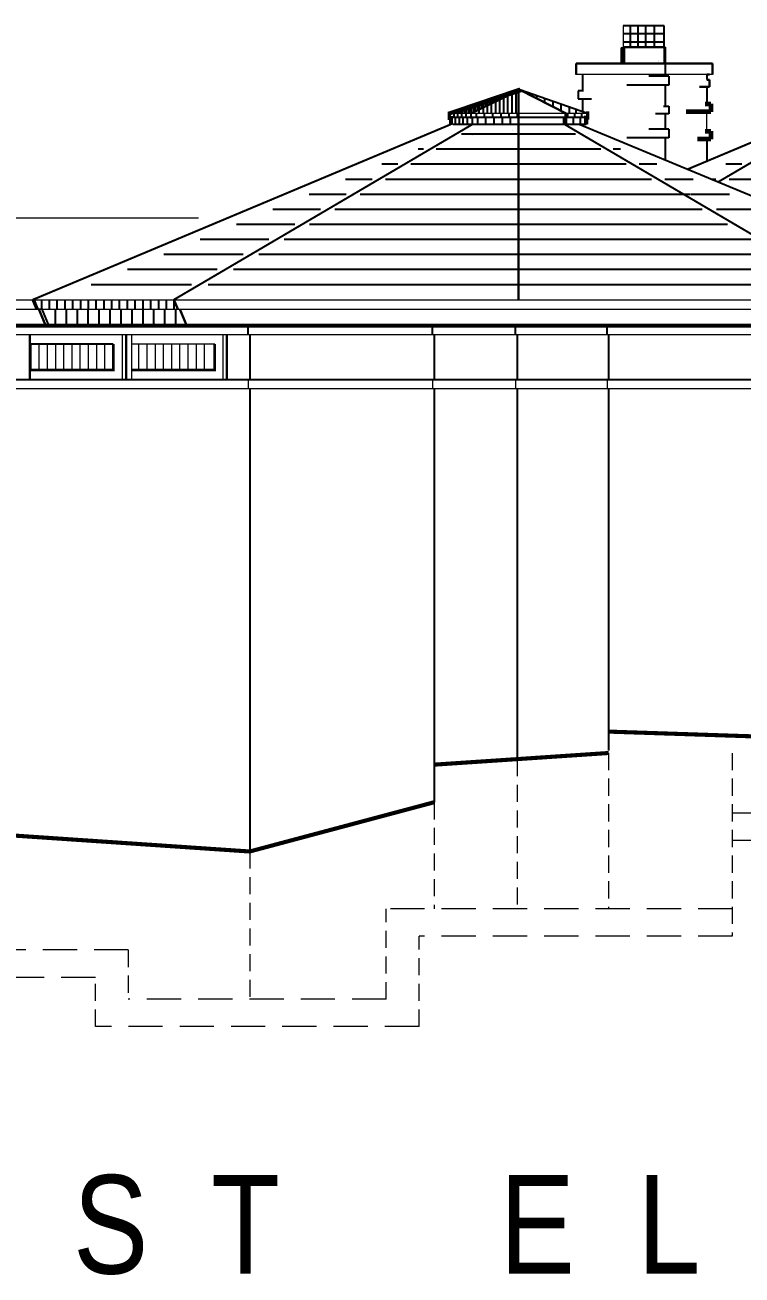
# Model space of a CAD drawing. Header units: inches. Extents: x -10188 to 9179, y -281 to 6710.
# Drawn here: x 4113.9 to 4376, y -281.2 to 175.7 of the extents above; entities that cross this region are included whole.
import ezdxf

# ---------------------------------------------------------------- set-up
doc = ezdxf.new("R2010")
doc.units = ezdxf.units.IN
doc.header["$MEASUREMENT"] = 0
doc.linetypes.add('HIDDEN', pattern=[0.375, 0.25, -0.125])
doc.layers.add('FOOTING', color=7, linetype='HIDDEN', lineweight=5)
for name, color, linetype in [('LLTEXT', 7, 'Continuous'), ('NORTH_ELEVATION', 7, 'Continuous'), ('SOUTH_ELEVATION', 7, 'Continuous'), ('SOUTH_ELEVATION_TEXT', 7, 'Continuous')]:
    doc.layers.add(name, color=color, linetype=linetype)
doc.styles.add('ARCHENT', font='technical.ttf', dxfattribs={"height": 6})

msp = doc.modelspace()

# ---------------------------------------------------------------- linework, layer by layer
at = {"layer": 'FOOTING', "ltscale": 25}
for p, q in [((4327.26, -90.38), (4327.26, -147.38)), ((4372.47, -90.38), (4372.47, -157.38)), ((4293.77, -92.62), (4293.77, -147.38)), ((4263.47, -108.38), (4263.47, -147.38)), ((4196.04, -126.38), (4196.04, -180.38)), ((4245.97, -180.38), (4245.97, -147.38)), ((4257.97, -190.38), (4257.97, -157.38)), ((4151.67, -162.38), (4151.67, -180.38)), ((4139.67, -190.38), (4139.67, -172.38))]:
    msp.add_line(p, q, dxfattribs=at)
at = {"layer": 'FOOTING', "lineweight": 5, "ltscale": 50}
for p, q in [((4721.51, -112.38), (4372.47, -112.38)), ((4721.51, -122.38), (4372.47, -122.38)), ((4372.47, -147.38), (4245.97, -147.38)), ((4372.47, -157.38), (4257.97, -157.38)), ((4151.67, -162.38), (3950.79, -162.38)), ((4139.67, -172.38), (3938.79, -172.38)), ((4245.97, -180.38), (4151.67, -180.38)), ((4257.97, -190.38), (4139.67, -190.38))]:
    msp.add_line(p, q, dxfattribs=at)
at = {"layer": 'NORTH_ELEVATION', "color": 27, "linetype": 'Continuous', "lineweight": 20, "ltscale": 0.5}
for p, q in [((4345.65, 162.64, 8.93), (4345.65, 162.64, 8.93)), ((4362.71, 155.24), (4362.71, 155.24)), ((4362.88, 152.88), (4362.88, 152.88))]:
    msp.add_line(p, q, dxfattribs=at)
at = {"layer": 'NORTH_ELEVATION', "color": 27, "linetype": 'Continuous', "ltscale": 0.5}
for p, q in [((4347.86, 162.55), (4347.86, 157.04)), ((4317.68, 157.41), (4317.68, 154.42)), ((4317.68, 156.5), (4317.68, 151.64)), ((4347.86, 153.78), (4347.86, 146.06)), ((4317.68, 148.79), (4317.68, 143.93)), ((4347.86, 143.22), (4347.86, 137.7)), ((4347.86, 143.21), (4347.86, 137.7)), ((4347.86, 134.45), (4347.86, 126.28))]:
    msp.add_line(p, q, dxfattribs=at)
at = {"layer": 'NORTH_ELEVATION', "color": 5, "linetype": 'Continuous', "lineweight": 30, "ltscale": 0.5}
for q in [(4276.92, 143.38), (4311.69, 143.38)]:
    msp.add_line((4294.84, 152.08), q, dxfattribs=at)
at = {"layer": 'NORTH_ELEVATION', "color": 5, "linetype": 'Continuous', "ltscale": 0.5}
msp.add_line((4319.51, 143.38), (4294.84, 152.08), dxfattribs=at)
at = {"layer": 'NORTH_ELEVATION', "color": 251, "linetype": 'Continuous', "lineweight": 20, "ltscale": 0.5}
msp.add_line((4319.51, 143.38), (4269.03, 143.38), dxfattribs=at)
at = {"layer": 'NORTH_ELEVATION', "color": 7, "linetype": 'Continuous', "ltscale": 0.5}
for p, q in [((4269.61, 141.75), (4269.61, 139.25)), ((4318.82, 141.88), (4270.3, 141.88)), ((4269.11, 139.25), (4269.11, 139.25)), ((4146.16, 59.08, 44.94), (4115.67, 59.08, 44.94)), ((4387.63, 46.08), (3880.08, 46.08))]:
    msp.add_line(p, q, dxfattribs=at)
at = {"layer": 'NORTH_ELEVATION', "color": 251, "linetype": 'Continuous', "ltscale": 0.5}
for p, q in [((4270.64, 143.34), (4270.64, 141.84)), ((4271.14, 141.84), (4271.14, 139.34)), ((4272.06, 143.38), (4272.06, 141.88)), ((4272.56, 141.88), (4272.56, 139.38)), ((4273.48, 143.42), (4273.48, 141.92)), ((4273.98, 141.92), (4273.98, 139.42)), ((4275.06, 143.38), (4275.06, 141.88)), ((4275.56, 141.88), (4275.56, 139.38)), ((4278.8, 143.38), (4278.8, 141.88)), ((4279.3, 141.88), (4279.3, 139.38)), ((4281.8, 143.38), (4281.8, 141.88)), ((4282.3, 141.88), (4282.3, 139.38)), ((4284.8, 143.38), (4284.8, 141.88)), ((4285.3, 141.88), (4285.3, 139.38)), ((4287.8, 143.38), (4287.8, 141.88)), ((4288.3, 141.88), (4288.3, 139.38)), ((4290.8, 143.38), (4290.8, 141.88)), ((4291.3, 141.88), (4291.3, 139.38)), ((4293.8, 143.38), (4293.8, 141.88)), ((4294.3, 141.88), (4294.3, 139.38)), ((4294.3, 141.88), (4294.3, 139.38)), ((4310.81, 141.88), (4310.81, 139.38)), ((4311.19, 141.88), (4311.19, 139.38)), ((4311.31, 143.38), (4311.31, 141.88)), ((4311.69, 143.38), (4311.69, 141.88)), ((4311.71, 141.88), (4311.71, 139.38)), ((4311.71, 141.88), (4311.71, 139.38)), ((4312.21, 143.38), (4312.21, 141.88)), ((4312.21, 143.38), (4312.21, 141.88)), ((4314.27, 141.88), (4314.27, 139.38)), ((4314.77, 143.38), (4314.77, 141.88)), ((4316.83, 141.88), (4316.83, 139.38)), ((4317.33, 143.38), (4317.33, 141.88)), ((4319.06, 141.88), (4319.06, 139.38)), ((4319.01, 139.38), (4270.3, 139.38))]:
    msp.add_line(p, q, dxfattribs=at)
at = {"layer": 'NORTH_ELEVATION', "color": 93, "linetype": 'Continuous', "lineweight": 20, "ltscale": 0.5}
for p, q in [((4291.98, 137.25), (4291.98, 137.25)), ((4277.52, 135.19), (4277.52, 135.19)), ((4319.94, 136.17), (4319.94, 136.17))]:
    msp.add_line(p, q, dxfattribs=at)
at = {"layer": 'NORTH_ELEVATION', "color": 93, "linetype": 'Continuous', "ltscale": 0.5}
for p, q in [((4471.24, 75.18), (4316.46, 139.29)), ((4315.17, 135.79), (4273.43, 135.79)), ((4315.17, 135.79), (4273.43, 135.79)), ((4259.63, 130.29), (4257.64, 130.29)), ((4324.42, 130.29), (4264.18, 130.29)), ((4331.61, 130.29), (4328.97, 130.29)), ((4250.2, 124.79), (4244.36, 124.79)), ((4333.68, 124.79), (4254.93, 124.79)), ((4344.89, 124.79), (4338.4, 124.79)), ((4375.9, 124.79), (4370.06, 124.79)), ((4240.77, 119.29), (4231.09, 119.29)), ((4342.93, 119.29), (4245.67, 119.29)), ((4358.16, 119.29), (4347.83, 119.29)), ((4366.47, 119.29), (4364.74, 119.29)), ((4468.63, 119.29), (4371.37, 119.29)), ((4231.34, 113.79), (4217.81, 113.79)), ((4352.18, 113.79), (4236.42, 113.79)), ((4357.04, 113.79), (4343.51, 113.79)), ((4371.44, 113.79), (4357.26, 113.79)), ((4221.91, 108.29), (4204.53, 108.29)), ((4361.44, 108.29), (4227.17, 108.29)), ((4347.61, 108.29), (4330.22, 108.29)), ((4384.72, 108.29), (4366.69, 108.29)), ((4212.49, 102.79), (4191.25, 102.79)), ((4370.69, 102.79), (4217.91, 102.79)), ((4338.18, 102.79), (4316.95, 102.79)), ((4203.06, 97.29), (4177.98, 97.29)), ((4379.95, 97.29), (4208.66, 97.29)), ((4193.63, 91.79), (4164.69, 91.79)), ((4389.2, 91.79), (4199.4, 91.79)), ((4184.2, 86.29), (4151.41, 86.29)), ((4398.45, 86.29), (4190.15, 86.29)), ((4174.77, 80.79), (4138.15, 80.79)), ((4407.71, 80.79), (4180.9, 80.79)), ((4119.9, 75.29), (4119.9, 71.79)), ((4122.73, 75.29), (4122.73, 71.79)), ((4125.56, 75.29), (4125.56, 71.79)), ((4128.43, 75.29), (4128.43, 71.79)), ((4131.26, 75.29), (4131.26, 71.79)), ((4134.14, 75.29), (4134.14, 71.79)), ((4136.97, 75.29), (4136.97, 71.79)), ((4139.84, 75.29), (4139.84, 71.79)), ((4142.67, 75.29), (4142.67, 71.79)), ((4145.54, 75.29), (4145.54, 71.79)), ((4148.37, 75.29), (4148.37, 71.79)), ((4151.25, 75.29), (4151.25, 71.79)), ((4154.08, 75.29), (4154.08, 71.79)), ((4156.95, 75.29), (4156.95, 71.79)), ((4159.78, 75.29), (4159.78, 71.79)), ((4162.65, 75.29), (4162.65, 71.79)), ((4165.48, 75.29), (4165.48, 71.79)), ((4168.31, 75.29), (4168.31, 71.79))]:
    msp.add_line(p, q, dxfattribs=at)
at = {"layer": 'NORTH_ELEVATION', "color": 83, "linetype": 'Continuous', "lineweight": 20, "ltscale": 0.5}
msp.add_line((4362.64, 119.25), (4362.64, 119.25), dxfattribs=at)
at = {"layer": 'NORTH_ELEVATION', "color": 7, "linetype": 'Continuous', "lineweight": 5, "ltscale": 50}
msp.add_line((4177.34, 105.12), (4030.22, 105.12), dxfattribs=at)
at = {"layer": 'NORTH_ELEVATION', "color": 49, "linetype": 'Continuous', "ltscale": 0.5}
for p, q in [((4195.35, 66.08), (4195.35, 62.58)), ((4262.78, 66.08), (4262.78, 62.58)), ((4293.08, 66.08), (4293.08, 62.58)), ((4326.57, 66.08), (4326.57, 62.58))]:
    msp.add_line(p, q, dxfattribs=at)
at = {"layer": 'NORTH_ELEVATION', "color": 7, "linetype": 'Continuous', "lineweight": 20, "ltscale": 0.5}
for p, q in [((4183.27, 59.08), (4152.86, 59.08)), ((4195.46, 46.08), (4195.46, 42.83, -0.67)), ((4262.9, 46.08), (4262.9, 42.83, -0.67)), ((4293.2, 46.08), (4293.2, 42.83, -0.67)), ((4326.69, 46.08), (4326.69, 42.83))]:
    msp.add_line(p, q, dxfattribs=at)
at = {"layer": 'NORTH_ELEVATION', "color": 47, "linetype": 'Continuous', "ltscale": 0.5}
msp.add_line((4175.85, 49.57, 44.21), (4183.44, 49.57, 44.45), dxfattribs=at)
at = {"layer": 'NORTH_ELEVATION', "color": 5, "linetype": 'Continuous', "ltscale": 0.5}
for points, const_width in [([(4294.98, 152.17), (4269.03, 143.38)], 1.5), ([(4294.84, 152.08), (4319.51, 143.38)], 0.5)]:
    msp.add_lwpolyline(points, dxfattribs=dict(at, const_width=const_width))
at = {"layer": 'NORTH_ELEVATION', "color": 251, "linetype": 'Continuous', "ltscale": 0.5}
for points, const_width in [([(4269.61, 143.25), (4269.11, 143.25), (4269.11, 141.75), (4269.61, 141.75), (4269.61, 139.25)], 1.5), ([(4318.82, 141.88), (4270.3, 141.88)], 0.5), ([(4319.01, 143.38), (4319.51, 143.38), (4319.51, 141.88), (4319.01, 141.88), (4319.06, 139.38)], 1.5)]:
    msp.add_lwpolyline(points, dxfattribs=dict(at, const_width=const_width))
at = {"layer": 'NORTH_ELEVATION', "color": 27, "linetype": 'Continuous', "ltscale": 0.5, "const_width": 0.5}
msp.add_lwpolyline([(4363.13, 144.03), (4363.13, 136.88)], dxfattribs=at)
at = {"layer": 'NORTH_ELEVATION', "color": 93, "linetype": 'Continuous', "ltscale": 0.5}
for points, const_width in [([(4269.51, 139.38), (4116.74, 75.29)], 0.75), ([(4277.42, 139.38), (4168.31, 75.29)], 0.75), ([(4311.19, 139.38), (4420.29, 75.29)], 0.75), ([(4395.2, 139.38), (4355.97, 122.92)], 0.75), ([(4403.12, 139.38), (4367.19, 118.28)], 0.75), ([(4776.01, 75.18), (3827.94, 75.18)], 0.5), ([(4774.57, 71.8), (3829.31, 71.8)], 0.5), ([(4118.43, 71.91), (4120.45, 71.91)], 0.5)]:
    msp.add_lwpolyline(points, dxfattribs=dict(at, const_width=const_width))
at = {"layer": 'NORTH_ELEVATION', "color": 7, "linetype": 'Continuous', "ltscale": 0.5, "const_width": 0.5}
msp.add_lwpolyline([(3880.66, 62.58), (4591.99, 62.58)], dxfattribs=at)
at = {"layer": 'NORTH_ELEVATION', "color": 7, "linetype": 'Continuous', "ltscale": 0.5}
for points, const_width, elevation in [([(4115.67, 49.57), (4146.16, 49.57), (4146.16, 59.08)], 1, 89.89), ([(4152.86, 49.57), (4183.27, 49.57), (4183.27, 59.08)], 1, 45), ([(3880.08, 42.83), (4387.63, 42.83)], 0.5, -0.67)]:
    msp.add_lwpolyline(points, dxfattribs=dict(at, const_width=const_width, elevation=elevation))
at = {"layer": 'NORTH_ELEVATION', "color": 37, "linetype": 'Continuous', "ltscale": 0.5, "const_width": 0.5}
msp.add_lwpolyline([(4152.86, 46.08), (4152.86, 62.58)], dxfattribs=at)
at = {"layer": 'SOUTH_ELEVATION', "color": 27, "linetype": 'Continuous', "ltscale": 0.5}
for p, q in [((4347.86, 167.64), (4332.58, 167.64)), ((4347.86, 167.64), (4347.86, 161.64)), ((4349.3, 157.04), (4341.98, 157.04)), ((4349.3, 157.04), (4349.3, 153.78)), ((4316.06, 151.64), (4316.06, 148.79)), ((4318.1, 151.64), (4316.06, 151.64)), ((4349.3, 153.78), (4333.92, 153.78)), ((4316.06, 148.79), (4320.94, 148.79)), ((4349.3, 143.21), (4344.42, 143.21)), ((4347.27, 146.06), (4349.3, 146.06)), ((4349.3, 146.06), (4349.3, 143.21)), ((4349.3, 137.7), (4341.98, 137.7)), ((4349.3, 137.7), (4349.3, 134.45)), ((4349.3, 134.45), (4333.92, 134.45))]:
    msp.add_line(p, q, dxfattribs=at)
at = {"layer": 'SOUTH_ELEVATION', "color": 23, "linetype": 'Continuous', "ltscale": 0.5}
for q in [(4332.58, 167.47), (4347.55, 161.47)]:
    msp.add_line((4347.55, 167.47), q, dxfattribs=at)
at = {"layer": 'SOUTH_ELEVATION', "color": 27, "linetype": 'Continuous', "lineweight": 30, "ltscale": 0.5}
for p, q in [((4315.43, 161.64), (4365.25, 161.64)), ((4315.43, 161.64), (4315.43, 157.64)), ((4365.25, 161.64), (4365.25, 157.64)), ((4363.21, 157.62, 1.23), (4364.08, 157.62, 1.23)), ((4364.08, 155.66, 1.23), (4364.08, 153.15, 1.23)), ((4364.08, 153.15, 1.23), (4360.5, 153.15, 1.23))]:
    msp.add_line(p, q, dxfattribs=at)
at = {"layer": 'SOUTH_ELEVATION', "color": 27, "linetype": 'Continuous', "lineweight": 20, "ltscale": 0.75}
msp.add_line((4345.59, 162.38, 9.93), (4345.59, 162.38, 9.93), dxfattribs=at)
at = {"layer": 'SOUTH_ELEVATION', "color": 27, "linetype": 'Continuous', "lineweight": 30, "ltscale": 50}
for p, q in [((4364.08, 155.66, 1.23), (4363.19, 155.66, 1)), ((4364.08, 153.15, 1.23), (4363.19, 153.15, 1))]:
    msp.add_line(p, q, dxfattribs=at)
at = {"layer": 'SOUTH_ELEVATION', "color": 6, "linetype": 'Continuous', "lineweight": -3, "ltscale": 50}
msp.add_line((4295.23, 151.46), (4271.32, 143.37), dxfattribs=at)
at = {"layer": 'SOUTH_ELEVATION', "color": 4, "linetype": 'Continuous', "ltscale": 0.5}
for p, q in [((4293.34, 150.82), (4293.34, 143.38)), ((4297.84, 150.84), (4297.84, 150.53)), ((4282.84, 146.26), (4282.84, 143.38)), ((4284.34, 146.98), (4284.34, 143.38)), ((4285.84, 147.71), (4285.84, 143.38)), ((4287.34, 148.44), (4287.34, 143.38)), ((4288.84, 149.17), (4288.84, 143.38)), ((4290.34, 149.8), (4290.34, 143.38)), ((4291.84, 150.31), (4291.84, 143.38)), ((4300.84, 149.59), (4300.84, 148.98)), ((4303.84, 148.91), (4303.84, 147.43)), ((4306.84, 147.85), (4306.84, 145.88)), ((4309.84, 146.79), (4309.84, 144.33)), ((4279.84, 144.8), (4279.84, 143.38)), ((4281.34, 145.53), (4281.34, 143.38)), ((4312.84, 145.73), (4312.84, 143.38)), ((4315.32, 144.62), (4315.32, 143.38))]:
    msp.add_line(p, q, dxfattribs=at)
at = {"layer": 'SOUTH_ELEVATION', "color": 5, "linetype": 'Continuous', "lineweight": 30, "ltscale": 50}
msp.add_line((4294.3, 143.38), (4294.3, 151.94), dxfattribs=at)
at = {"layer": 'SOUTH_ELEVATION', "color": 5, "linetype": 'Continuous', "ltscale": 0.5}
for p, q in [((4277.69, 146.31), (4277.69, 143.76)), ((4279.19, 146.36), (4279.19, 144.48)), ((4279.84, 146.25), (4279.84, 144.8)), ((4280.69, 147.04), (4280.69, 145.21)), ((4281.34, 146.76), (4281.34, 145.53)), ((4282.19, 147.37), (4282.19, 145.94)), ((4282.84, 147.27), (4282.84, 146.26)), ((4283.69, 148.06), (4283.69, 146.67)), ((4284.34, 147.77), (4284.34, 146.98)), ((4285.19, 148.39), (4285.19, 147.39)), ((4285.84, 148.28), (4285.84, 147.71)), ((4286.69, 149.07), (4286.69, 148.12)), ((4287.34, 148.79), (4287.34, 148.44)), ((4288.19, 149.4), (4288.19, 148.85)), ((4288.84, 149.3), (4288.84, 149.17)), ((4272.35, 143.72), (4272.35, 143.38)), ((4273.2, 144.39), (4273.2, 143.38)), ((4273.84, 144.22), (4273.84, 143.38)), ((4274.69, 145.01), (4274.69, 143.38)), ((4275.34, 144.73), (4275.34, 143.38)), ((4276.19, 145.8), (4276.19, 143.38)), ((4276.84, 145.24), (4276.84, 143.38)), ((4278.34, 145.74), (4278.34, 144.07))]:
    msp.add_line(p, q, dxfattribs=at)
at = {"layer": 'SOUTH_ELEVATION', "color": 27, "linetype": 'Continuous', "lineweight": 60, "ltscale": 0.5}
for p, q in [((4362.53, 146.88), (4364.57, 146.88)), ((4364.57, 146.88), (4364.57, 144.03)), ((4364.57, 144.03), (4355.6, 144.03)), ((4364.57, 134.04), (4359.68, 134.04)), ((4362.53, 136.88), (4364.57, 136.88)), ((4364.57, 136.88), (4364.57, 134.04))]:
    msp.add_line(p, q, dxfattribs=at)
at = {"layer": 'SOUTH_ELEVATION', "color": 7, "linetype": 'Continuous', "lineweight": 30, "ltscale": 50}
for p, q in [((4294.3, 141.88), (4294.3, 143.38)), ((4121.43, 66.02), (4118.92, 71.91)), ((4173, 66.02), (4170.5, 71.91)), ((4115.67, 46.08), (4115.67, 62.58)), ((4115.67, 46.08), (4115.67, 61.86)), ((4150.92, 46.08), (4150.92, 62.58)), ((4187.67, 46.08), (4187.67, 62.58))]:
    msp.add_line(p, q, dxfattribs=at)
at = {"layer": 'SOUTH_ELEVATION', "color": 93, "linetype": 'Continuous', "lineweight": 30, "ltscale": 50}
for p, q in [((4294.3, 75.29), (4294.3, 141.88)), ((4118.17, 71.91), (4116.69, 75.41)), ((4169.75, 71.91), (4168.26, 75.41))]:
    msp.add_line(p, q, dxfattribs=at)
at = {"layer": 'SOUTH_ELEVATION', "color": 93, "linetype": 'Continuous', "lineweight": 20, "ltscale": 0.5}
for p, q in [((4321.4, 135.71), (4321.4, 135.71)), ((4131.34, 72.56), (4131.34, 72.56))]:
    msp.add_line(p, q, dxfattribs=at)
at = {"layer": 'SOUTH_ELEVATION', "color": 93, "linetype": 'Continuous', "lineweight": 20, "ltscale": 0.75}
msp.add_line((4323.15, 134.88, 1), (4323.15, 134.88, 1), dxfattribs=at)
at = {"layer": 'SOUTH_ELEVATION', "color": 49, "linetype": 'Continuous', "ltscale": 0.5}
for p, q in [((4124.97, 71.88), (4124.97, 65.79)), ((4128.97, 71.88), (4128.97, 65.79)), ((4132.97, 71.88), (4132.97, 65.79)), ((4136.93, 71.88), (4136.93, 65.79)), ((4140.93, 71.88), (4140.93, 65.79)), ((4144.93, 71.88), (4144.93, 65.79)), ((4148.93, 71.88), (4148.93, 65.79)), ((4152.93, 71.88), (4152.93, 65.79)), ((4156.93, 71.88), (4156.93, 65.79)), ((4160.93, 71.88), (4160.93, 65.79)), ((4164.93, 71.88), (4164.93, 65.79)), ((4168.92, 71.88), (4168.92, 65.79))]:
    msp.add_line(p, q, dxfattribs=at)
at = {"layer": 'SOUTH_ELEVATION', "color": 37, "linetype": 'Continuous', "lineweight": 20, "ltscale": 0.75}
for p, q in [((4115.67, 61.6), (4115.67, 61.6)), ((4115.56, 55.97), (4115.56, 55.97))]:
    msp.add_line(p, q, dxfattribs=at)
at = {"layer": 'SOUTH_ELEVATION', "color": 7, "linetype": 'Continuous', "lineweight": 20, "ltscale": 50}
for p, q in [((4149.61, 46.08), (4149.61, 62.58)), ((4186.36, 46.08), (4186.36, 62.58)), ((4187.67, 46.08), (4187.67, 61.86))]:
    msp.add_line(p, q, dxfattribs=at)
at = {"layer": 'SOUTH_ELEVATION', "color": 37, "linetype": 'Continuous', "ltscale": 0.25}
for p, q in [((4196.04, 62.58), (4196.04, 46.08)), ((4263.47, 62.58), (4263.47, 46.08)), ((4293.77, 62.58), (4293.77, 46.08)), ((4327.26, 62.58), (4327.26, 46.08)), ((4196.04, 42.83), (4196.04, -126.38)), ((4263.47, 42.83), (4263.47, -108.38)), ((4293.77, 42.83), (4293.77, -92.62)), ((4327.26, 42.83), (4327.26, -89.47))]:
    msp.add_line(p, q, dxfattribs=at)
at = {"layer": 'SOUTH_ELEVATION', "color": 5, "linetype": 'Continuous', "lineweight": 9, "ltscale": 0.5}
for p, q in [((4116.13, 49.57, 90.32), (4116.13, 59.08, 90.38)), ((4119.13, 49.57, 90.32), (4119.13, 59.08, 90.38)), ((4122.13, 49.57, 90.32), (4122.13, 59.08, 90.38)), ((4125.13, 49.57, 90.32), (4125.13, 59.08, 90.38)), ((4128.13, 49.57, 90.32), (4128.13, 59.08, 90.38)), ((4131.13, 49.57, 90.32), (4131.13, 59.08, 90.38)), ((4134.13, 49.57, 90.32), (4134.13, 59.08, 90.38)), ((4137.13, 49.57, 90.32), (4137.13, 59.08, 90.38)), ((4140.13, 49.57, 90.32), (4140.13, 59.08, 90.38)), ((4143.13, 49.57, 90.32), (4143.13, 59.08, 90.38)), ((4155.56, 49.57, 90.32), (4155.56, 59.08, 90.38)), ((4158.56, 49.57, 90.32), (4158.56, 59.08, 90.38)), ((4161.56, 49.57, 90.32), (4161.56, 59.08, 90.38)), ((4164.56, 49.57, 90.32), (4164.56, 59.08, 90.38)), ((4167.56, 49.57, 90.32), (4167.56, 59.08, 90.38)), ((4170.56, 49.57, 90.32), (4170.56, 59.08, 90.38)), ((4173.56, 49.57, 90.32), (4173.56, 59.08, 90.38)), ((4176.56, 49.57, 90.32), (4176.56, 59.08, 90.38)), ((4179.56, 49.57, 90.32), (4179.56, 59.08, 90.38))]:
    msp.add_line(p, q, dxfattribs=at)
at = {"layer": 'SOUTH_ELEVATION', "color": 7, "linetype": 'Continuous', "lineweight": 20, "ltscale": 0.75}
for p, q in [((4152.94, 58.85, -1.7), (4152.94, 58.85, -1.7)), ((4153.08, 51.81, -1.7), (4153.08, 51.81, -1.7)), ((4168.77, 50.05, -1.7), (4168.77, 50.05, -1.7)), ((4172.85, 49.81, -1.7), (4172.85, 49.81, -1.7))]:
    msp.add_line(p, q, dxfattribs=at)
at = {"layer": 'SOUTH_ELEVATION', "color": 23, "linetype": 'Continuous', "ltscale": 0.5, "const_width": 1.5}
msp.add_lwpolyline([(4332.26, 167.47), (4332.26, 161.47)], dxfattribs=at)
at = {"layer": 'SOUTH_ELEVATION', "color": 27, "linetype": 'Continuous', "ltscale": 0.5}
for points, const_width in [([(4332.58, 167.64), (4332.58, 161.64)], 1.5), ([(4315.43, 161.64), (4315.43, 157.64), (4365.25, 157.64)], 0.5), ([(4363.19, 134.04), (4363.19, 125.95)], 0.75)]:
    msp.add_lwpolyline(points, dxfattribs=dict(at, const_width=const_width))
at = {"layer": 'SOUTH_ELEVATION', "color": 27, "linetype": 'Continuous', "ltscale": 0.5, "const_width": 0.75, "elevation": 1}
for points in [[(4363.19, 157.64), (4363.19, 155.68)], [(4363.19, 153.15), (4363.19, 146.88)]]:
    msp.add_lwpolyline(points, dxfattribs=at)
at = {"layer": 'SOUTH_ELEVATION', "color": 251, "linetype": 'Continuous', "ltscale": 0.75, "const_width": 0.75}
for points in [[(4276.92, 143.38), (4276.92, 141.88), (4276.92, 141.88), (4277.42, 141.88), (4277.42, 139.38)], [(4311.69, 143.38), (4311.69, 141.88), (4311.19, 141.88), (4311.19, 139.38)]]:
    msp.add_lwpolyline(points, dxfattribs=at)
at = {"layer": 'SOUTH_ELEVATION', "color": 93, "linetype": 'Continuous', "ltscale": 0.5, "const_width": 0.75}
msp.add_lwpolyline([(4117.04, 75.85), (4118.69, 71.78)], dxfattribs=at)
at = {"layer": 'SOUTH_ELEVATION', "color": 49, "linetype": 'Continuous', "ltscale": 0.5, "const_width": 0.75}
msp.add_lwpolyline([(4120.13, 71.79), (4122.64, 65.79)], dxfattribs=at)
at = {"layer": 'SOUTH_ELEVATION', "color": 7, "linetype": 'Continuous', "ltscale": 0.5, "const_width": 1.5}
msp.add_lwpolyline([(3833.35, 65.79), (4770.3, 65.79)], dxfattribs=at)
at = {"layer": 'SOUTH_ELEVATION', "color": 3, "linetype": 'Continuous', "ltscale": 0.5, "const_width": 1.5}
for points in [[(4327.26, -82.56), (4382.51, -84.38)], [(4263.47, -94.64), (4327.26, -90.38)], [(4196.04, -126.38), (4263.47, -108.38)], [(4107.31, -120.38), (4196.04, -126.38)]]:
    msp.add_lwpolyline(points, dxfattribs=at)
at = {"layer": 'SOUTH_ELEVATION_TEXT', "color": 7, "linetype": 'Continuous', "ltscale": 0.5}
for p, q in [((4347.55, 175.47), (4332.58, 175.47)), ((4335.23, 167.47), (4335.23, 175.47)), ((4338.02, 167.47), (4338.02, 175.47)), ((4340.81, 167.47), (4340.81, 175.47)), ((4344.03, 167.47), (4344.03, 175.47)), ((4347.55, 167.47), (4347.55, 175.47)), ((4347.55, 172.47), (4332.58, 172.47)), ((4347.55, 169.47), (4332.58, 169.47))]:
    msp.add_line(p, q, dxfattribs=at)
at = {"layer": 'SOUTH_ELEVATION_TEXT', "color": 7, "linetype": 'Continuous', "ltscale": 0.5, "const_width": 0.5}
msp.add_lwpolyline([(4332.58, 175.47), (4332.58, 167.39)], dxfattribs=at)

# ---------------------------------------------------------------- texts
at = {"layer": 'LLTEXT', "color": 7, "linetype": 'Continuous', "ltscale": 0.5, "insert": (4366.46, -262.92), "char_height": 36, "attachment_point": 5, "style": 'ARCHENT'}
msp.add_mtext('E  A  S  T       E  L  E  V  A  T  I  O  N', dxfattribs=at)

doc.saveas('drawing.dxf')
